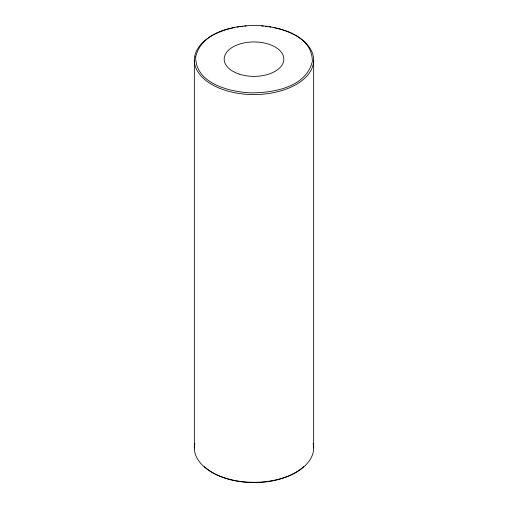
<?xml version="1.0" encoding="UTF-8"?>
<svg xmlns="http://www.w3.org/2000/svg" width="508" height="508" viewBox="0 0 508 508"><rect width="100%" height="100%" fill="white"/><g stroke="black" fill="none" stroke-linecap="round" stroke-linejoin="round"><path stroke-width="0.76" d="M313.658 60.128L313.658 447.872M194.342 60.128L194.342 447.872M303.651 466.668A58.464 33.757 0 0 1 204.349 466.668M313.15 443.376A59.658 34.442 0 0 1 254 482.314A59.658 34.442 0 0 1 194.85 443.376M276.828 28.308A59.658 34.442 0 0 1 301.333 81.096A59.658 34.442 0 0 1 206.667 81.096A59.658 34.442 0 0 1 231.172 28.308M231.896 28.137A59.658 34.442 0 0 1 234.823 27.515M237.058 27.102A59.658 34.442 0 0 1 238.557 26.86M240.074 26.638A59.658 34.442 0 0 1 242.36 26.346M244.666 26.111A59.658 34.442 0 0 1 246.215 25.978M261.785 25.978A59.658 34.442 0 0 1 263.334 26.111M265.64 26.346A59.658 34.442 0 0 1 267.926 26.638M269.443 26.86A59.658 34.442 0 0 1 270.942 27.102M273.177 27.515A59.658 34.442 0 0 1 276.104 28.137M195.663 56.947C195.516 83.439 229.083 91.726 250.177 92.837C272.853 93.11 306.248 87.459 312.337 61.36C312.483 34.868 278.917 26.581 257.823 25.47C235.147 25.197 201.752 30.848 195.663 56.947M239.084 74.066A29.832 17.221 0 0 0 283.832 59.157A29.832 17.221 0 0 0 239.084 44.24A29.832 17.221 0 0 0 239.084 74.066"/></g></svg>
